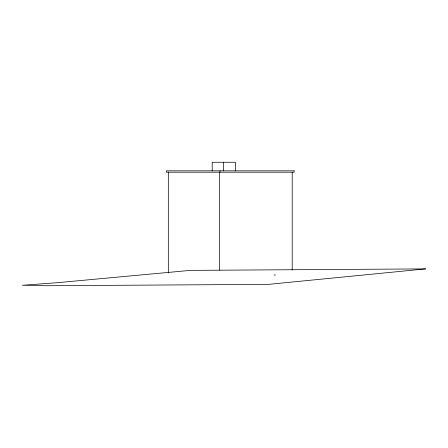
<?xml version="1.0" encoding="UTF-8"?>
<svg xmlns="http://www.w3.org/2000/svg" width="448" height="448" viewBox="0 0 448 448"><rect width="100%" height="100%" fill="white"/><g stroke="black" fill="none" stroke-linecap="round" stroke-linejoin="round"><path stroke-width="0.67" d="M274.064 274.999L275.458 274.999M292.197 172.206L292.197 270.105M235.43 170.878L235.43 162.266L212.206 162.266L212.206 170.878M223.563 162.266L223.563 170.878M219.974 170.834L219.974 172.206M219.671 172.206L219.671 270.105M168.325 172.206L168.325 272.899M425.6 268.901L268.531 284.357L46.788 285.734L22.4 285.27L56.885 282.733L190.394 270.374L425.6 268.901M294.123 170.834L166.398 170.834L166.398 172.206L294.123 172.206L294.123 170.834"/></g></svg>
